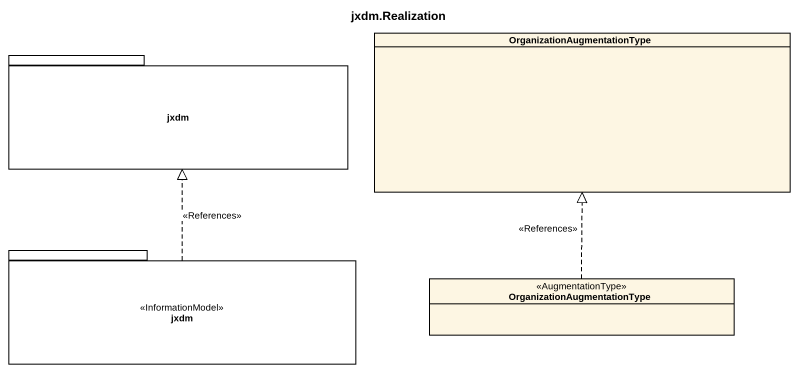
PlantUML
@startuml
title jxdm.Realization
hide circle
hide empty members
class OrganizationAugmentationType
package jxdm {
}
package "jxdm" as jxdm_2 <<InformationModel>> {
}
class "OrganizationAugmentationType" as OrganizationAugmentationType_2 <<AugmentationType>>
jxdm_2 .up.|> jxdm : <<References>>
OrganizationAugmentationType_2 .up.|> OrganizationAugmentationType : <<References>>
@enduml
